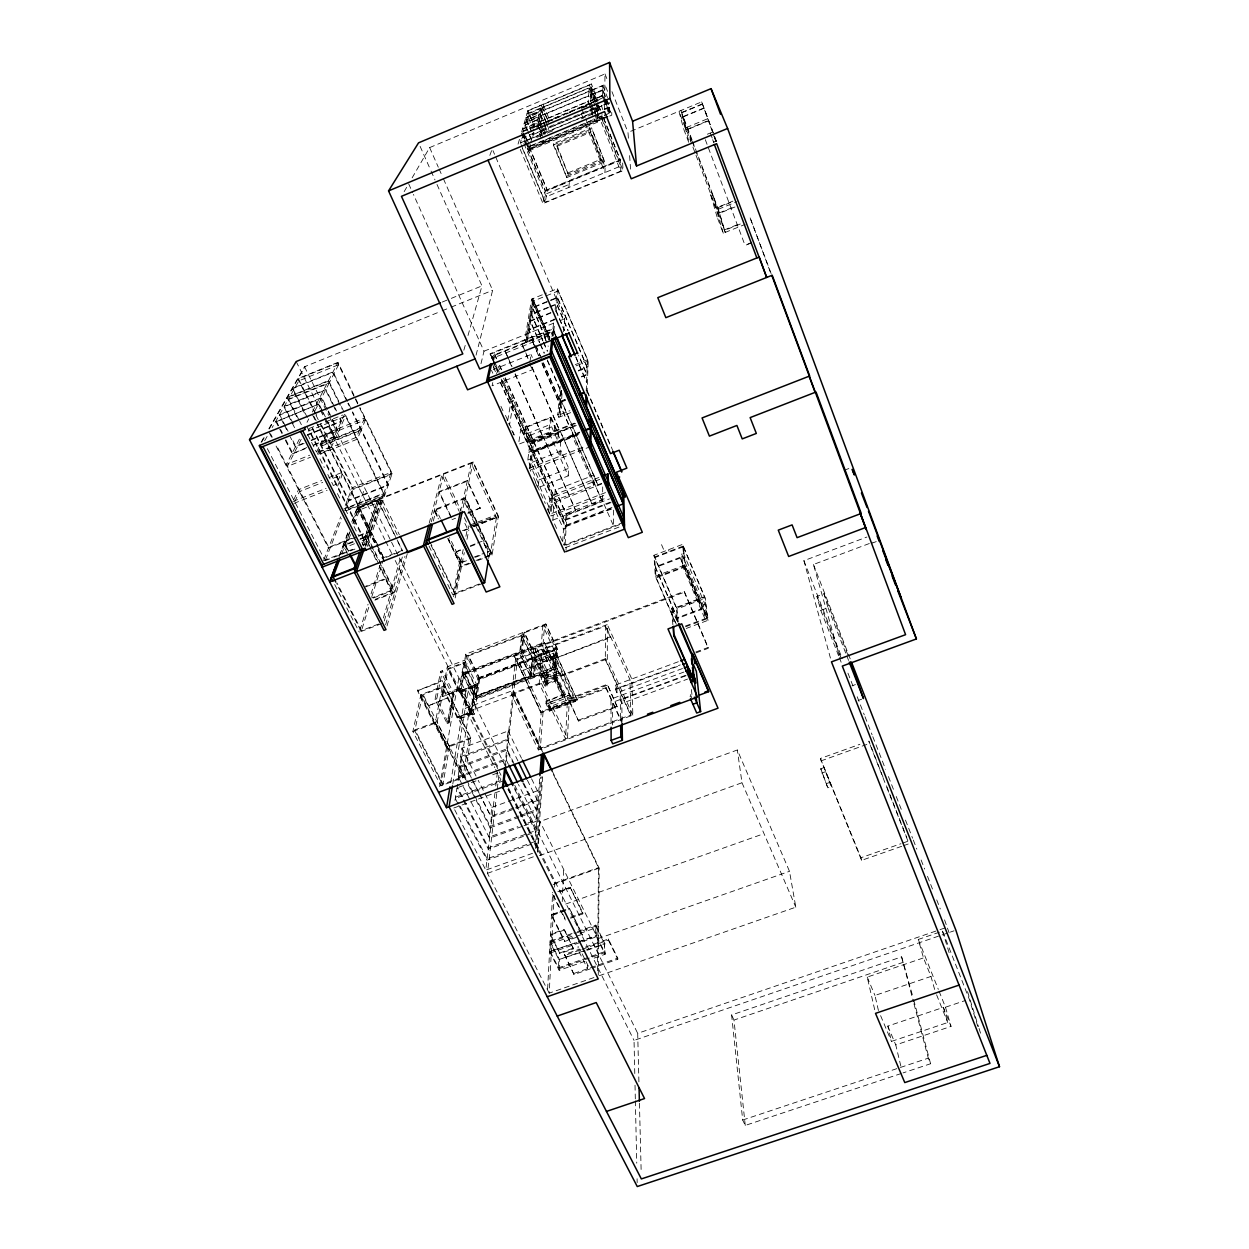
<?xml version="1.0" encoding="UTF-8"?>
<svg xmlns="http://www.w3.org/2000/svg" width="1249" height="1249" viewBox="0 0 1249 1249"><rect width="100%" height="100%" fill="white"/><g stroke="black" fill="none" stroke-linecap="round" stroke-linejoin="round"><path stroke-width="0.75" stroke-dasharray="5 3.75" d="M617.147 706.778L607.295 684.327L568.545 698.722L568.514 699.643L578.552 721.032L617.147 706.778L607.295 684.327M632.853 715.131L607.311 658.879L607.311 624.562L515.587 659.082L511.59 694.631L538.366 749.931L632.853 715.131L631.807 678.988L607.311 624.562M606.124 688.527L606.124 687.606L540.989 711.789L540.911 712.726L606.124 688.527L622.158 723.514M601.69 483.988L554.244 502.395L565.235 526.859L613.462 508.281L613.618 526.126L602.58 500.896L602.721 483.597M604.657 161.933L591.526 127.82L553.588 143.619L553.354 144.946L566.796 177.561L604.657 161.933L591.526 127.82M597.553 970.676L598.474 867.633L551.777 771.055M601.799 500.443L570.075 427.127L601.799 500.443L592.073 504.19L560.192 430.999L592.073 504.19M598.271 975.079L599.161 868.102L551.996 770.508M604.578 109.725L604.703 98.421M412.139 177.842L429.64 147.585L604.984 73.941L604.719 97.36L521.582 132.129M578.724 941.933L596.429 935.704L595.804 925.119L573.884 932.847M564.907 399.461L561.488 400.82L598.084 485.377L561.441 401.413M587.623 965.368L587.561 968.709L578.037 949.693L578.131 946.383M601.315 160.481L590.153 131.27L556.945 145.087L556.726 146.398L568.154 174.173L601.315 160.481L590.153 131.27M602.627 95.549L602.58 97.953L590.137 103.152L590.309 100.701L602.627 95.549L609.606 113.175L604.344 115.376M602.627 95.236L602.736 90.069L590.683 95.111L590.324 100.388L602.627 95.236L609.606 112.863L604.36 115.049M605.468 96.688L602.736 89.787L602.814 85.697L590.98 90.662L590.699 94.83L593.431 102.012M593.868 485.377L594.087 475.073L555.227 490.17L554.384 500.677L593.868 485.377L572.37 436.26L572.948 426.627L533.682 442.052L566.016 514.26L575.711 510.513L543.596 437.54L575.711 510.513M582.346 934.252L582.315 935.267L569.419 908.273L582.346 934.252L564.548 940.513L564.501 941.543L578.755 936.516M570.59 918.218L582.815 913.878L582.83 912.91L570.168 887.29L557.881 891.661M590.434 968.802L574.009 974.532L564.454 954.455L579.786 949.068L589.309 968.1M573.51 948.803L564.158 929.428L550.481 934.252L559.895 953.596L573.51 948.803L564.158 929.428M578.552 721.032L568.545 698.722M599.13 106.555L599.02 110.349L520.255 143.213L521.785 137.921M582.815 913.878L570.168 887.29M522.332 133.893L529.326 150.614L597.6 122.168L597.928 112.722M598.006 110.833L598.271 103.261M577.319 700.267L554.197 649.839L534.775 657.13L547.187 683.344L557.054 679.659L563.97 694.382L546.141 701.844L550.184 710.338L577.319 700.267L554.197 649.839M587.03 393.154L588.217 361.039L557.429 288.675L545.11 293.656M597.506 113.706L597.6 122.168M597.928 102.387L597.553 112.363L594.134 103.433M586.234 390.859L587.436 359.79L558.162 291.001L533.526 300.962L527.047 341.227L553.838 330.485L554.665 322.96M564.454 954.455L574.009 974.532M596.788 111.286L597.006 105.556M562.253 901.575L563.627 869.398M593.931 977.561L549.217 993.142L554.197 894.815M554.587 887.102L554.79 883.246L507.937 789.165M564.439 695.037L564.361 696.817L554.837 676.568L554.946 674.819L564.439 695.037L569.466 693.164L569.388 694.944L546.016 703.64L549.56 711.087L575.399 701.485L575.477 699.705L553.682 653.118L535.634 659.909L535.478 661.627L553.572 654.835L575.399 701.485L571.855 700.205L550.091 708.292L549.56 711.087L549.685 709.276M547.624 989.005L552.683 892.301M572.058 933.487L550.122 941.231L550.325 952.987L580.473 942.386M559.989 672.946L559.895 674.679L544.408 680.471L544.533 678.707L559.989 672.946L571.933 698.425L571.855 700.205L552.183 658.254L552.292 656.521L538.959 661.533L538.819 663.266L545.688 677.785L545.813 676.037L538.959 661.533M566.016 550.184L566.172 547.343M552.292 656.521L559.006 672.805L543.518 678.597M563.939 695.225L557.054 679.659M505.205 377.651L566.874 515.353L564.923 547.811L624.484 524.97M611.026 502.598L564.657 520.49L502.067 380.196M568.264 475.9L568.732 468.344L561.051 450.951L531.153 462.661L538.959 479.959L538.132 487.641L568.264 475.9L560.489 458.336L561.051 450.951M474.386 714.163L461.49 688.215L464.05 673.383L476.696 699.003L474.386 714.163L472.622 714.834L459.71 688.886L465.768 654.133L545.797 623.938L557.678 649.433L555.789 680.127L554.65 677.707L556.414 649.605L534.431 657.864L532.855 677.177L520.536 651.322L522.55 632.665L534.556 658.051M623.641 522.285L564.111 545.126L566.062 513.542L606.936 497.742M554.478 666.919L555.68 648.028L556.539 649.855L557.678 649.433M562.69 541.66L563.502 529.061L528.811 452.044L579.661 432.123M552.714 667.575L553.916 649.449L542.862 625.78L541.395 643.485L569.122 702.266L567.514 738.253L541.129 682.703L543.83 648.45M608.107 102.996L597.74 107.32L590.996 90.381L591.417 83.964L527.921 110.615L521.692 131.785M550.184 710.338L546.203 700.986L563.97 694.382M537.46 851.584L542.659 776.441M537.882 852.442L540.005 821.53L737.332 749.993L789.493 871.318L795.816 907.18L599.333 975.672M535.54 848.493L540.63 777.253M546.016 703.64L546.203 700.986M549.107 660.643L610.605 636.74L610.605 637.568L549.107 660.643L543.768 649.293L605.437 626.092L610.605 637.568M536.789 848.04L541.785 776.831M522.956 783.154L536.633 810.913L535.962 820.093L525.126 824.028M520.661 815.394L536.742 809.539L537.398 800.562L527.25 779.907M547.14 669.823L546.344 680.814L547.484 683.234L548.264 672.212L547.14 669.823L555.337 666.747M534.884 844.949L539.755 777.659M547 685.951L547.968 672.321L535.743 646.389L534.556 659.675L547 685.951L545.22 686.607L532.761 660.346L533.979 647.044L546.219 672.977L545.22 686.607M588.185 101.575L588.014 104.057L538.241 124.869L538.897 122.215L588.185 101.575L593.119 113.893M589.622 104.791L588.217 101.278L588.607 95.986L540.364 116.188L538.975 121.871L544.018 134.08M595.492 113.222L588.622 95.689L588.935 91.52L541.535 111.38L540.427 115.876L543.174 123.042M588.966 91.224L589.2 88.023L542.441 107.633L541.598 111.083L588.966 91.224L594.789 105.775M594.54 101.419L589.216 87.742L589.419 85.073L543.221 104.463L542.519 107.336L548.654 122.261M531.574 778.798L537.429 790.758L536.773 799.547L515.556 807.276M547.234 661.346L547.296 660.487L522.753 670.526L547.234 661.346L541.894 649.995L517.351 659.238L522.753 670.526M538.366 749.931L541.207 712.617L515.587 659.082M550.466 417.26L560.817 440.741L559.599 456.353L548.967 432.341L550.466 417.26L520.802 428.953L518.538 444.301L548.967 432.341M543.003 677.504L543.143 675.756M544.283 643.173L462.302 674.054L474.963 699.643L556.461 669.152L544.345 642.376L462.442 673.227L475.104 698.816L556.508 668.34L544.345 642.376M545.735 624.703L524.174 632.853L535.337 656.443L556.773 648.372L545.797 623.938M556.586 528.452L552.807 520.115L554.244 502.395M551.231 417.494L558.35 433.622L557.757 440.71L550.559 424.41L551.231 417.494L525.173 427.767L524.19 434.793L550.559 424.41M562.066 393.732L560.177 416.776L559.052 414.231L561.129 389.75M570.715 412.623L558.865 417.291L561.129 390.391M561.394 390.266L559.333 414.871L569.887 410.702M552.464 497.695L550.934 515.978L605.187 494.994M548.779 510.716L549.825 498.726L599.692 479.382M558.865 417.291L557.741 414.746L560.192 386.472M563.564 331.797L564.735 318.745L495.307 156.063M530.341 676.24L532.105 657.13L532.933 657.442L531.106 677.832L519.615 653.742L521.629 635.038L532.855 658.691M532.933 657.442L530.606 676.771L532.683 656.927M505.345 768.869L513.917 692.711L512.761 693.148L513.511 694.694M555.899 311.672L558.162 291.001M517.945 760.969L507.203 739.377L508.14 730.993L461.958 748.12L460.584 756.629L470.951 777.097M568.795 187.459L569.466 181.433M504.861 765.871L513.245 690.354L465.206 708.308L494.791 767.635M552.058 336.652L554.041 319.01M555.102 309.533L557.429 288.675M540.911 712.726L514.026 655.475L684.28 591.355L708.167 647.435L708.277 648.309L695.958 652.884M549.217 993.142L487.453 873.332L497.04 790.914M497.258 788.993L499.038 773.662M532.527 853.301L485.799 870.131L494.838 793.63M495.744 785.98L497.789 768.76L458.961 690.447L463.832 662.579L475.447 686.138L470.998 714.615M568.154 174.173L556.945 145.087M549.591 339.509L548.327 333.764L549.872 337.339M513.792 807.916L490.81 816.3L491.872 807.385L478.195 780.297M476.119 800.297L490.108 827.822L488.999 837.127L517.898 826.651M518.866 816.034L490.279 826.432L491.357 817.33L481.849 798.548M566.796 177.561L553.588 143.619M530.45 468.297L533.76 441.397L575.274 425.082M529.248 468.906L532.917 439.507L574.446 423.177M549.092 507.188L527.796 460.007L530.216 441.194L502.441 379.306M492.777 382.569L492.09 385.785L532.277 369.751L532.823 366.004M529.935 361.913L531.028 354.482L493.293 369.579M464.815 777.019L437.088 722.453L444.16 685.888L420.929 694.631L412.873 731.508L440.897 785.824L464.815 777.019L470.795 737.784L442.146 680.611L417.494 690.744L446.486 747.714L470.639 738.737L442.146 680.611M475.744 697.317L478.492 677.301L475.744 697.317L479.304 677.598M472.622 714.834L478.117 679.269L465.768 654.133M470.202 713.023L475.244 684.374L471.06 713.335L475.51 684.889M471.06 713.335L475.244 684.374M454.979 800.422L456.962 787.9L488.281 849.086L535.821 831.881L513.714 787.307M474.136 526.719L498.632 516.649L473.152 461.927L357.651 507.359L377.557 547.124M527.343 341.898L533.76 301.727L532.808 298.636L526.172 339.244L527.343 341.898L526.001 342.429L524.845 339.775L531.574 299.135L543.362 294.374M522.129 826.401L489.577 838.204L458.086 776.503L459.507 767.62L506.704 750.196L512.683 762.343M465.83 778.314L459.726 766.293L461.115 757.597L507.797 740.314M526.001 342.429L532.527 302.227L531.574 299.135L549.06 339.556M484.862 557.772L492.075 554.993L498.257 516.758M452.778 784.029L468.047 690.978L465.799 691.821L450.624 782.998M488.656 558.459L489.889 550.996L465.096 498.46L462.676 509.608M472.606 526.048L496.181 516.883L495.947 518.257L495.385 515.166L469.983 525.033M487.36 555.462L487.984 551.746L463.16 499.21L460.709 510.373M457.368 717.269C498.741 702.75 429.672 727.761 470.342 712.164L459.101 689.604L445.971 695.334M457.634 717.8L470.795 712.804M463.301 674.944L521.364 653.071L523.347 634.383L466.595 655.834L460.74 689.776L442.724 696.536L441.849 694.803L459.866 688.027L472.762 713.96L458.071 719.44L471.123 713.757L470.608 712.695M507.687 420.601L510.95 401.694L513.604 400.648L509.483 425.191L507.156 420.023M459.679 692.82L447.969 669.308L463.691 663.375L475.323 686.95L459.679 692.82L447.283 666.81L464.706 660.221L477.149 685.498L459.819 692.008M440.897 785.824L447.704 747.261L420.929 694.631M439.586 786.62L458.883 677.895M622.658 162.995L623.017 170.629L543.034 203.556L545.36 190.488L525.829 143.822M448.937 722.859L454.09 694.147L452.762 692.82L447.173 723.499L448.937 722.859L453.574 693.117M448.407 721.797L453.325 692.602L442.365 670.682L440.663 671.322L435.011 699.44L447.173 723.499M467.86 513.433L480.303 507.937L467.423 480.49L439.148 491.575L451.389 517.18M442.724 696.536L448.126 668.512L465.549 661.939M441.849 694.803L447.283 666.81M447.813 722.016L436.775 698.784L442.365 670.682M455.182 597.912L464.3 552.573M466.97 539.349L468.859 529.904M453.59 596.788L463.207 549.513M465.908 536.274L467.438 528.717L463.317 520.021M468.156 525.751L468.687 528.842M545.532 142.448L546.172 139.295M482.66 583.439L452.825 594.867L459.413 562.753L447.673 538.366M428.204 705.919L447.907 697.707L428.204 705.919L422.568 694.819L442.146 687.45L458.071 719.44M544.002 140.528L543.409 143.338L538.46 131.379M545.766 132.222L546.5 128.725L532.808 134.439M466.502 560.739L461.162 562.799L455.979 552.027L461.49 549.201M492.075 554.993L465.299 498.257L473.152 461.927M493.511 361.102L494.916 354.669L553.775 331.063L553.291 335.513L551.246 336.324L551.699 332.421L553.229 335.997M492.403 360.04L494.042 352.702L496.509 358.213M555.259 335.185L553.713 331.61L492.137 356.324L491.606 358.65L548.061 335.997M497.976 371.983L490.186 353.701L552.979 328.487L556.055 335.622M480.99 363.662L484.003 351.203L413.435 194.407M539.193 119.201L537.773 124.947L523.503 130.911L525.189 125.056L539.193 119.201L541.239 124.182M526.719 119.795L527.749 116.235L541.301 110.552L540.458 114.034L526.719 119.795L531.449 131.192M522.394 129.412L536.711 123.417L537.039 127.96L537.694 125.275L523.3 131.114M539.88 130.021L536.883 122.761L538.225 117.375L524.205 123.245M536.727 137.452L545.423 133.815L538.381 116.735L539.427 112.535L525.657 118.312M545.829 127.086L539.584 111.926L540.38 108.772L526.797 114.471M534.634 127.289L527.843 110.911L541.239 105.291L540.52 108.179L547.343 124.759M529.326 150.614L530.638 145.352M532.855 136.594L533.745 133.081M530.263 144.447L528.936 149.693L607.841 116.828M530.716 142.698L533.37 132.222M433.294 521.067L436.182 509.748L440.382 518.46M476.056 355.169L492.637 290.283L443.036 177.904M431.327 521.832L443.676 474.12L460.99 510.638M429.203 523.269L441.849 474.839L459.195 511.341M463.847 350.22L465.409 344.693M468 335.513L481.973 285.88L435.776 181.683M387.034 625.921L407.299 553.713M385.598 624.812L404.988 556.258M402.35 556.992L393.341 588.466L391.468 589.2L379.493 565.375M384.286 620.956L393.248 589.622L371.671 597.943M391.468 589.2L400.554 557.678M378.634 563.674L364.973 536.461L377.744 499.803L402.49 550.981L397.323 540.536M383.381 618.021L391.359 590.355L379.384 566.515M525.283 124.728L526.625 120.107L540.38 114.346L539.271 118.874L525.283 124.728L528.733 133.003M533.76 130.723L527.827 115.938L528.686 112.972M518.054 144.135L519.615 138.826M373.201 598.052L391.124 591.152L385.426 578.552L365.692 586.187M371.796 596.788L382.912 561.098M399.087 552.308L383.802 558.241L379.68 548.857M368.767 607.248L361.242 631.432L336.652 583.783M381.788 623.563L359.29 632.181L368.049 604.251M371.047 593.931L380.008 565.36M367.347 546.391L392.139 473.496L359.977 407.502M365.223 546.032L381.523 498.554L399.337 534.666M365.77 546.297L383.724 493.855L345.333 508.968M363.553 546.032L379.712 499.272M373.123 548.202L366.863 535.712L379.54 499.085L357.073 507.921L351.781 522.035M362.272 544.939L377.666 500.755L358.775 508.187L352.858 524.096M350.469 534.713L345.879 547.124L354.919 543.58M354.404 524.08L359.65 509.904L378.525 502.488M375.98 542.628L358.869 507.219L352.952 523.081M489.842 155.376L492.247 148.912L494.542 154.283M348.518 551.012L345.067 544.236L349.673 531.902M341.648 554.134L349.564 532.933M339.072 556.648L343.334 545.267L353.483 541.301M347.487 553.448L343.178 544.97L348.471 530.856M339.822 554.946L348.627 531.512M352.64 520.708L364.817 488.265M325.536 559.755L341.68 518.6M392.139 473.496L353.342 488.812L344.755 510.732L384.833 494.963L344.755 413.497M323.866 559.661L340.774 516.805M345.255 505.423L352.218 487.734L391.078 472.387L383.958 493.168L343.865 508.952M553.572 654.835L552.183 658.254L536.648 664.078M337.589 486.111L342.398 474.604L329.877 479.569M344.552 414.278L329.424 447.345L316.84 452.357M313.515 445.393L334.732 436.916L327.425 420.96M294.702 501.723L299.479 491.622L322.726 482.395M317.527 453.809L321.118 446.236L361.086 430.265L357.37 439.148L316.809 455.323M293.702 499.772L298.495 489.702L321.758 480.475M316.606 451.982L320.212 444.425L360.196 428.454L356.465 437.306L315.888 453.496M281.993 433.622L275.967 421.819L318.979 403.973L322.367 410.78M301.196 439.305L287.301 466.486L310.642 457.165M285.428 440.382L292.313 453.871L306.786 447.548M315.076 410.562L329.19 383.053L288.097 399.664L272.141 427.611M299.385 439.133L286.302 464.55L309.658 455.229M307.02 422.303L308.784 418.883M312.328 412.014L337.964 362.351L359.134 405.769M275.967 421.819L318.979 403.973M264.632 440.772L267.458 435.839M261.088 442.255L263.976 437.212M268.816 428.829L304.522 366.753L440.351 311.547M261.728 442.052L264.663 436.947M269.253 428.938L305.115 366.519M404.161 191.643L407.767 185.398M526.969 113.862L542.097 107.352L541.379 110.255L527.827 115.938M542.519 107.336L589.216 87.742M525.845 117.687L539.584 111.926M590.996 90.381L604.859 84.557L607.545 91.349M524.393 122.589L538.381 116.735M540.427 115.876L588.622 95.689M590.699 94.83L602.736 89.787M590.652 95.408L602.721 90.365M522.597 128.741L536.883 122.761M538.975 121.871L588.217 101.278M602.627 95.845L590.293 100.997L597.334 118.296L602.596 116.11M561.082 115.938L534.713 126.976L527.921 110.615M569.872 112.269L575.133 110.068M576.897 109.334L590.964 103.448M592.713 102.715L597.99 100.513M536.305 126.586L541.317 124.494M547.999 121.699L553.494 119.389M555.274 118.655L564.126 114.955M565.891 114.205L571.215 111.988M581.831 107.539L590.699 103.839M536.976 126.508L542.331 124.275M544.111 123.526L553.01 119.795M581.519 107.882L590.418 104.167M582.518 107.992L587.795 105.775M534.244 132.972L521.692 138.217L523.19 141.761M541.41 129.99L595.211 107.508M532.73 134.767L546.438 129.053L539.427 112.535M595.695 108.476L548.452 128.21L546.438 122.839M597.725 107.633L609.543 102.699L609.637 116.079L611.776 115.189L611.682 109.475M520.365 142.839L596.788 110.942M552.807 130.723L547.484 132.956L548.514 127.882L595.711 108.163L595.508 112.91L581.269 118.858M604.422 109.194L609.574 107.055L606.155 98.421M604.422 109.506L609.574 107.352L606.155 98.718M544.08 140.169L529.841 146.102L525.61 135.969M547.921 138.577L595.242 118.842L595.102 121.793L590.137 109.381M597.35 117.968L602.596 115.782M529.763 146.461L595.227 119.17M602.33 117.39L529.732 147.647L529.482 148.615L527.234 143.229M528.077 149.209L605.827 116.813M607.857 116.485L529.03 149.334L524.034 137.39M553.354 144.946L591.464 129.084M556.726 146.398L590.074 132.535M628.403 138.217L627.997 132.425L701.673 101.872L713.944 134.736M702.438 103.886L681.673 112.488L686.419 129.99L708.526 120.856M681.751 112.785L702.531 104.167M682.906 117.016L703.999 108.273M568.326 172.752L601.347 159.091M566.968 176.125L604.672 160.543M688.511 140.153L685.045 127.289L686.981 126.492L691.04 141.153M688.699 142.277L683.546 128.709L707.73 118.717M686.326 129.662L708.417 120.544M545.36 190.488L620.659 159.404M620.691 159.903L545.251 191.035L522.66 137.047M546.765 193.642L569.122 184.43M707.309 134.236L712.523 132.082M620.8 171.129L545.282 202.229L521.114 144.65M715.786 141.168L713.538 142.089L711.852 137.296M442.302 302.039L449.515 299.089M451.311 298.355L481.973 285.88M717.082 216.936L710.619 194.625L712.523 193.86L719.112 216.108L717.082 216.936L723.265 233.204L745.138 224.383M442.146 310.814L449.359 307.878M451.17 307.145L492.637 290.283M732.898 201.136L717.629 207.334L724.529 230.362L740.766 223.805M717.753 207.709L733.038 201.511M337.964 362.351L298.261 378.463L318.058 418.118M723.265 233.204L716.458 210.019L737.019 201.682M719.299 212.892L734.802 206.616M734.927 207.006L719.408 213.298L695.896 151.191M724.389 229.925L740.61 223.368M548.311 307.223L531.418 314.03L542.847 340.353M549.997 306.536L556.757 303.804L568.061 330.236M548.249 307.707L531.34 314.529L542.784 340.868M549.935 307.035L556.711 304.303L568.014 330.766M550.887 312.547L530.325 320.821L539.615 342.132M550.825 313.046L530.247 321.336L539.537 342.679M555.087 319.057L528.92 329.595L535.072 343.662M555.024 319.588L528.827 330.126L534.994 344.224M751.742 242.259L745.091 245.46L753.615 242.041M484.003 351.203L553.978 323.069M561.144 320.197L564.735 318.745M490.045 354.294L552.917 329.065L556.086 336.418M309.065 428.532L342.788 414.996M308.222 431.092L345.473 416.151L330.392 449.297L317.824 454.308M307.379 434.652L341.492 420.975L339.853 417.666M307.067 435.292L341.196 421.616L338.744 416.635M302.695 443.473L295.701 446.268L291.47 437.931M311.407 439.991L337.589 429.515L332.577 419.43M304.1 443.442L295.373 446.939L290.268 436.916M311.079 440.647L337.292 430.156L330.61 416.698M313.842 444.722L335.029 436.26M292.313 453.871L306.458 448.219M575.289 364.614L587.436 359.79M576.086 365.863L588.217 361.039M578.365 370.453L587.155 366.972L557.476 297.34L532.48 307.426L546.359 339.416M578.334 371L587.139 367.503L557.413 297.808L532.402 307.91L546.297 339.931M581.519 376.417L586.874 374.294L579.349 356.683M581.503 376.979L586.858 374.856L578.568 355.45M328.909 477.633L341.43 472.668L336.606 484.159L333.108 485.533M292.906 501.458L326.114 488.312M293.905 503.394L327.097 490.264M565.594 399.711L560.442 401.756L543.518 363.022M565.547 400.32L560.379 402.35L541.145 358.307M557.741 414.746L559.052 414.231M346.223 510.747L384.598 495.65L345.333 415.855M358.604 507.906L377.51 500.474L396.448 538.787M530.216 441.194L576.507 422.989M576.367 425.566L529.873 443.848L500.896 379.306M558.35 433.622L532.371 443.832L525.173 427.767M579.63 432.779L531.387 451.701L499.709 381.242M560.817 440.741L531.309 452.325L520.802 428.953M572.37 436.26L532.464 451.919L554.384 500.677M578.755 434.074L532.433 452.247L565.329 525.454L612.338 507.328M532.339 452.919L580.504 434.028M527.796 460.007L530.482 458.961L531.371 460.897M529.342 468.188L586.327 445.893M351.703 538.288L328.752 547.265L276.685 445.784M358.76 535.54L371.109 530.7L318.23 424.972M356.714 536.992L328.44 548.046L275.42 444.753M358.479 536.305L370.844 531.481M590.746 446.502L530.232 470.155L531.809 473.668M343.178 544.97L345.067 544.236M364.973 536.461L366.863 535.712M360.243 538.662L367.019 536.008M353.202 542.097L343.022 546.094L346.566 553.01M359.977 539.443L366.753 536.805L394.731 592.541L374.903 600.176M465.299 498.257L434.262 510.498L437.618 517.461M362.163 540.755L365.785 539.349M323.475 560.66L355.824 548.046M363.022 545.235L366.613 543.83L309.003 429.297M324.959 560.77L332.156 557.96M333.951 557.257L355.543 548.842M538.959 479.959L568.732 468.344M468.016 512.73L480.303 507.937M452.044 519.6L455.557 518.226M402.693 550.278L382.241 558.209L377.901 549.544M469.702 526.422L495.15 516.54M598.864 477.477L551.621 495.822L550.06 514.042L546.094 505.267M462.395 530.716L471.451 527.203M473.262 526.485L498.632 516.649M464.05 530.7L467.688 529.295M598.099 484.706L601.69 483.316M551.871 513.355L606.14 492.356M470.405 545.751L475.744 543.674M477.524 542.987L482.879 540.926L487.859 552.495M365.426 586.983L385.192 579.333M455.979 552.027L463.114 549.263M470.248 546.5L475.604 544.439M552.807 520.115L602.58 500.896M566.874 515.353L609.512 498.897M564.704 519.725L611.026 501.848M459.413 562.753L466.642 559.974M473.761 557.226L484.425 553.104M487.984 551.746L489.889 550.996M475.401 557.304L480.74 555.243M375.153 599.333L394.965 591.698L373.701 549.326M468.812 563.205L461.599 565.984L448.453 538.647M476.01 560.442L483.207 557.663M485.002 556.96L492.2 554.197L465.471 497.508L434.496 509.623L438.602 518.163M565.282 526.204L612.353 508.062M470.451 563.33L461.443 566.796L448.282 539.443M477.664 560.551L483.066 558.459M563.502 529.061L566.109 528.062L499.834 380.617M565.875 545.235L620.05 524.439M479.319 583.939L454.979 593.275L431.202 544.377M378.619 624L361.507 630.558L336.949 582.94M844.168 470.311L851.506 467.516M675.241 622.377L655.303 576.226L653.945 555.274L682.578 544.377L705.31 598.333L708.136 620.269L686.294 628.434M681.626 553.963L703.187 605.016L704.904 618.739L682.969 566.952L681.626 553.963L683.437 553.276L704.982 604.344L706.731 618.052L684.811 566.25L682.578 544.377M680.081 557.397L655.303 566.796L677.255 617.755L701.751 608.575L680.081 557.397L701.844 609.34L677.333 618.536L655.35 567.53L680.159 558.116M655.303 576.226L684.78 565.063L708.136 620.269M417.494 690.744L441.959 681.532M513.932 656.365L684.358 592.198L684.28 591.355M478.742 677.817L532.058 657.786M532.293 658.301L478.945 677.754M532.293 658.442L479.179 678.394L479.678 679.425L532.777 659.472L521.551 635.803L468.172 655.975L478.929 677.879M478.117 679.269L554.134 650.651M532.761 660.346L534.556 659.675M672.868 624.719L671.494 608.169L678.082 621.721M459.71 688.886L461.49 688.215M830.444 658.114L803.903 560.676L866.915 537.023M435.011 699.44L436.775 698.784M678.191 621.908L677.02 608.95L705.31 598.333M474.589 685.123L458.914 691.275L474.558 685.389M474.854 685.639L459.164 691.79L474.807 685.92M454.09 694.147L452.388 694.787L440.663 671.322M703.187 605.016L704.982 604.344M839.172 654.991L813.458 564.486L872.848 542.207M871.568 543.346L876.486 541.504M555.649 666.482L533.713 674.679L535.399 655.663L556.835 647.606L555.337 668.777L543.159 642.813L544.58 625.14L555.633 648.809M530.934 676.021L476.447 696.271L476.962 697.317L531.184 677.02L530.403 675.693L476.134 696.021L530.653 676.224M532.73 676.911L555.212 668.512M545.813 676.037L559.115 671.056M685.514 625.983L707.34 617.833L685.42 566.016L655.975 577.163L677.473 626.936M685.592 626.779L707.434 618.614L704.623 596.71L676.318 607.342L677.645 622.111M412.873 731.508L437.088 722.453M511.59 694.631L607.311 658.879M514.666 694.272L469.156 711.259L457.181 786.589L488.453 847.712L526.797 833.832M557.007 680.486L547.124 684.171L534.713 657.958M838.594 655.756L820.796 610.386L816.924 596.366L823.997 593.743L848.43 656.443M695.849 651.994L708.167 647.435M607.295 685.233L550.216 706.497L550.091 708.292L547.608 703.046M470.795 737.784L446.658 746.746L417.697 689.823M682.469 668.543L616.975 692.805L615.445 689.464L615.414 685.077L678.8 661.548M550.247 709.479L577.35 699.409M820.796 610.386L828.009 607.701L823.997 593.743M616.975 692.805L616.928 688.418L680.268 664.921M615.445 689.464L680.986 665.155M683.859 672.071L610.964 699.065L611.058 725.357M460.584 756.629L507.203 739.377M685.326 675.428L612.478 702.375L612.603 724.982M686.091 675.709L620.285 700.049L621.799 703.39L687.559 679.081M578.584 720.095L617.147 705.857M459.726 766.293L506.844 748.885L513.682 762.749M458.086 776.503L505.736 758.939L508.327 764.185M458.617 777.518L506.329 759.938M458.758 787.245L464.113 785.278M471.263 782.639L476.618 780.672M492.699 774.77L498.054 772.788M500.599 780.641L455.495 797.19L457.243 800.609M504.05 780.625L455.276 798.517L457.915 803.669M453.777 808.009L503.019 789.977M491.872 807.385L537.429 790.758M491.357 817.33L537.398 800.562M851.99 685.842L855.44 684.577M490.108 827.822L518.741 817.424M520.536 816.768L536.633 810.913M858.157 700.486L861.685 699.206M523.94 825.745L536.602 821.155L518.444 784.419M528.624 833.177L535.915 830.523L514.697 787.713M535.134 841.467L487.141 858.797L458.133 802.311M531.465 844.137L486.969 860.202L458.805 805.371M487.453 873.332L533.635 856.72M539.443 855.643L742 782.748L737.332 749.993M901.684 846.307L861.576 860.358L820.406 758.486L859.89 744.295M820.968 760.906L869.554 743.452L868.851 741.063L877.282 762.514M820.78 768.791L824.121 767.589L831.147 786.605L827.79 787.807L820.78 768.791L827.79 787.807M821.748 773.069L825.121 771.851M826.791 783.482L830.117 782.296L831.147 786.605M554.79 883.246L598.474 867.633M553.073 884.557L599.161 868.102M559.614 891.443L570.153 887.68M559.583 892.005L570.137 888.242M565.735 904.057L762.577 834.145M565.844 909.537L551.512 914.627L564.548 940.513M551.496 915.049L565.828 909.959M565.797 910.537L551.465 915.626L564.501 941.543M570.621 917.234L582.83 912.91M564.126 930.115L550.45 934.955L559.895 953.596M595.804 926.149L550.06 942.277L558.849 959.575L558.444 968.912L604.36 952.831M550.793 943.729L572.745 936.001M580.067 933.425L596.522 927.617L604.375 943.588L605.078 954.283L592.213 958.779M584.875 961.355L559.177 970.348L549.576 951.519L596.429 935.704M549.576 951.519L576.944 942.558M582.237 941.762L596.429 936.766M597.834 938.702L789.493 871.318M559.927 952.893L573.525 948.1M585.516 947.054L608.388 939.029L617.771 958.155L617.787 959.248L592.245 968.162M580.207 949.989L564.423 955.547L565.204 955.922M581.972 949.381L608.388 940.107L608.388 939.029M584.345 950.63L558.849 959.575L585.078 951.004M586.171 949.989L604.375 943.588L605.078 954.283L595.695 935.298L595.804 925.119L605.094 943.979L586.905 950.364M861.576 860.358L860.92 857.751L900.935 843.715M902.746 843.075L908.21 841.17M903.511 845.667L908.975 843.746L885.744 784.653M550.387 951.91L558.49 967.834L604.36 951.754L540.005 821.53M574.04 973.424L617.771 958.155M638.91 1081.868L637.693 1033.345L938.171 930.286M940.013 929.646L945.555 927.757M934.658 989.458L930.958 976.437L923.495 957.889L918.28 939.451L942.511 931.145L969.286 999.2L977.764 1026.366M634.773 1073.547L634.039 1040.417L954.049 930.817M901.216 1073.515L745.263 1125.427L742.687 1120.025L731.602 1014.969L901.606 956.843L913.191 997.873M745.263 1125.427L733.975 1020.074L903.761 962.105M874.69 1009.723L867.228 977.093L923.495 957.889M878.437 1010.519L874.956 995.453L930.958 976.437M943.385 1007.381L947.741 1022.525L891.458 1041.401L887.836 1026.085L943.385 1007.381L951.035 1026.413L895.767 1044.929L901.622 1069.409M939.045 991.16L945.477 1007.209L965.618 1000.433M742.687 1120.025L928.288 1058.168L930.583 1063.742L903.058 1072.907M454.667 809.742L485.799 870.131M267.333 448.641L324.256 558.974M334.685 584.548L359.29 632.181M270.502 433.746L272.266 437.197M269.238 432.7L271.892 437.868M459.507 767.62L467.376 783.092M468.25 784.825L475.244 798.579M285.537 426.252L279.589 414.574L321.742 397.572L327.581 409.329M286.38 427.923L288.082 431.264M283.476 423.552L279.23 415.214L321.43 398.181L329.783 415.011M284.319 425.222L286.88 430.234M344.958 545.313L348.362 552.136M276.326 421.163L279.776 427.907M280.635 429.594L282.352 432.966M285.787 439.71L292.672 453.2M293.156 423.614L284.35 406.222L325.911 389.438L334.108 406.034M294.577 427.736L284.007 406.846L325.614 390.031L335.45 409.984M461.115 757.597L480.99 796.846M471.81 778.798L478.71 792.428M479.585 794.13L490.81 816.3M550.122 941.231L559.614 959.935L559.177 970.348L558.49 967.834M466.704 780.032L490.279 826.432M298.776 419.555L287.504 397.182L328.565 380.57L340.493 404.832M299.651 421.272L301.384 424.707M296.716 416.729L287.161 397.791L328.253 381.148L341.914 408.907M461.958 748.12L477.337 778.595M304.413 412.982L292.297 388.829L332.749 372.436L348.924 405.457M312.219 428.516L348.58 500.958L388.096 485.393L352.343 412.404M364.88 537.538L369.111 546.078M369.969 547.78L375.965 559.708M306.911 426.502L366.332 544.626M307.676 434.543L316.434 451.919M319.931 458.851L324.303 467.532M327.8 474.479L333.046 484.909M337.417 493.589L340.93 500.521M345.302 509.202L348.799 516.149M354.045 526.578L358.416 535.259M361.913 542.191L363.678 545.672M313.905 416.307L317.371 423.239M553.463 895.236L561.972 912.27M562.831 913.971L565.375 919.077M312.703 415.23L378.822 547.109M552.558 894.503L565.344 920.06M376.855 544.361L383.802 558.241M378.416 548.857L384.473 560.957M374.731 542.644L357.401 508.046L473.028 462.567L498.523 517.336M378.197 549.56L384.255 561.675M357.073 507.921L374.435 542.612M307.332 417.556L292.625 388.252L333.046 371.874L347.503 401.397M312.531 427.892L348.846 500.287L388.314 484.721L352.608 411.811M508.359 789.274L535.025 842.856M499.257 771.741L501.005 775.223M495.65 769.384L500.88 779.86M321.493 425.019L353.342 488.812M315.17 413.544L297.933 379.025L337.683 362.897L354.638 397.65M316.028 415.261L319.479 422.162M320.337 423.895L353.092 489.467L391.921 474.136L359.712 408.08M328.409 411.015L331.75 417.744M304.522 366.753L328.643 415.355M329.502 417.104L390.687 540.474M391.546 542.207L398.462 556.117M399.321 557.866L465.799 691.821M323.21 412.467L326.582 419.274M318.651 404.614L320.353 408.017M321.196 409.719L324.584 416.51M325.427 418.212L334.732 436.916M296.185 361.523L319.635 408.642M320.509 410.39L384.786 539.537M385.644 541.285L391.733 553.494M395.199 560.489L497.68 766.418M508.499 787.947L634.039 1040.417M334.935 407.705L336.574 411.015M379.54 499.085L397.588 535.649M468.047 690.978L504.393 764.341M514.775 785.309L637.693 1033.345M341.352 406.565L343.912 411.764M523.924 783.545L536.742 809.539M348.346 403.13L351.75 410.078M508.14 730.993L521.536 758.315M608.388 940.107L617.787 959.248M355.481 399.399L358.869 406.347M431.014 545.173L454.808 594.118L461.318 562.019L449.593 537.632M429 545.954L434.964 558.194M438.368 565.173L444.316 577.397M447.72 584.391L452.825 594.867M513.917 692.711L543.409 753.74M513.245 690.354L542.722 751.336M434.293 510.373L438.415 518.928M451.217 517.882L438.977 492.262L467.282 481.162L480.178 508.64M514.026 655.475L540.989 711.789M464.285 517.586L466.767 522.8M545.688 670.198L546.578 672.056M731.602 1014.969L733.975 1020.074M606.124 687.606L621.346 720.814M615.414 685.077L616.928 688.418M505.47 415.386L514.307 434.949M533.588 477.602L545.313 503.519M560.098 536.243L564.111 545.126M500.927 406.268L503.269 411.436M511.856 430.437L514.229 435.682M535.415 482.567L537.804 487.844M547.624 509.545L549.997 514.822M490.186 353.701L494.932 364.302M495.728 366.066L498.117 371.359M501.161 379.056L564.657 520.49M493.152 362.085L497.805 372.421M492.715 364.77L496.665 373.576M493.371 367.144L495.744 372.421M408.673 183.837L412.638 192.643M491.497 370.313L492.809 373.232M550.903 504.253L551.761 506.157M499.678 365.27L502.051 370.578M494.791 355.247L496.384 358.791M499.553 365.863L501.13 369.407M505.096 378.244L532.823 440.163M498.148 366.191L499.694 369.626M503.55 378.244L532.496 442.802M492.137 356.324L493.714 359.853M494.51 361.617L499.272 372.233M507.297 355.965L504.939 350.657L511.918 367.175M508.093 357.729L512.028 366.582M515.181 373.67L542.675 436.291L515.072 374.263M420.117 146.367L430.296 169.333M431.077 171.097L434.995 179.918M429.64 147.585L438.305 167.21M439.086 168.99L442.24 176.125M531.028 354.482L532.324 357.433M524.986 350.969L521.863 343.865L523.331 347.987M525.767 352.749L528.889 359.853M532.012 366.956L559.302 429.75L531.933 367.534M526.453 355.091L528.015 358.65M529.654 363.771L532.277 369.751M534.244 345.161L531.918 339.822L538.834 356.418M535.025 346.941L538.912 355.84M542.019 362.959L569.201 425.862L541.957 363.537M540.38 343.912L544.252 352.796M547.343 359.899L561.269 391.874M540.317 344.459L544.189 353.342M547.281 360.461L561.223 392.451M692.383 699.159L689.916 693.507L690.244 696.911M535.837 345.427L540.442 355.996M535.759 345.973L540.38 356.543M548.639 339.416L532.527 302.227L533.76 301.727L549.857 338.932M546 340.462L543.674 335.107L548.249 346.379M543.612 342.101L547.421 350.875M543.549 342.632L547.359 351.406M671.494 608.169L677.676 622.517M532.808 298.636L549.529 337.308M533.526 300.962L549.482 337.839M742 782.748L795.816 907.18M587.092 391.265L611.214 447.501M653.945 555.274L677.02 608.95M556.024 310.47L564.439 330.095M575.883 356.855L586.577 381.835M555.977 310.985L564.392 330.626M575.851 357.417L586.562 382.413M587.124 390.687L612.494 449.859M668.449 549.763L669.167 551.418M690.666 601.956L691.353 603.564M684.358 592.198L708.277 648.309M661.533 544.658L664.374 551.309M880.607 1015.656L891.458 1041.401M522.457 148.459L545.204 202.666L547.359 190.176L529.326 147.023M520.255 149.38L543.034 203.556M867.228 977.093L874.956 995.453M887.836 1026.085L895.767 1044.929M525.517 136.328L528.343 143.089M524.502 135.126L528.233 144.072M523.206 132.987L526.219 140.185M529.233 147.382L547.281 190.582L620.363 160.418L602.783 116.219M522.738 132.456L526.485 141.434M521.317 133.05L525.08 142.027M523.924 143.541L546.219 196.764L620.597 166.101L601.253 117.562M526.625 120.107L531.371 131.52M529.42 134.658L531.496 139.623M525.189 125.056L528.639 133.346M529.342 135.001L531.403 139.966M538.897 122.215L543.939 134.424M539.709 128.382L541.894 133.659M540.583 131.707L543.377 138.483M536.711 123.417L541.91 135.438M541.301 110.552L545.954 121.84M540.38 108.772L541.239 110.849M543.955 124.416L547.405 133.3M541.925 125.837L544.673 132.488M538.225 117.375L539.115 119.529M543.221 104.463L549.95 120.872M541.239 105.291L548.576 122.574M820.406 758.486L860.92 857.751M581.659 108.538L585.219 117.359M585.922 119.123L605.062 166.742L605.016 172.534L584.095 120.529M936.578 994.782L947.741 1022.525M581.207 113.362L583.361 118.749M590.324 106.54L593.134 113.581M918.28 939.451L938.327 989.38M591.23 86.899L597.209 101.965M598.568 105.291L600.675 110.583M603.486 117.656L620.363 160.044L620.815 171.535L595.476 107.508M591.199 87.18L597.865 103.932M598.552 105.603L602.08 114.44M589.419 85.073L596.007 101.622L597.99 100.794L591.417 83.964M601.128 115.673L623.017 170.629M590.98 90.662L595.008 101.138M595.711 102.543L597.725 107.929M596.96 106.774L598.396 110.38M590.855 104.932L594.399 113.815M595.117 115.579L597.241 120.919M603.283 99.733L609.637 115.751M601.284 105.353L602.83 109.693M602.814 85.697L607.514 97.594M602.736 90.069L605.468 96.985M605.359 98.999L611.776 115.189M605.359 99.826L611.198 114.58L611.183 113.706M839.312 657.567L841.451 663.016M877.985 764.31L883.605 778.611M886.415 785.762L906.805 837.595M870.256 745.247L885.041 782.858M604.984 73.941L607.076 79.249M611.963 91.661L627.997 132.425M828.009 607.701L848.571 660.409M803.903 560.676L842.263 658.645M847.946 673.149L853.629 687.668M857.189 696.739L864.292 714.881M864.995 716.692L872.099 734.834M872.801 736.645L885.588 769.29M888.429 776.55L893.41 789.259M896.251 796.503L901.934 811.023M905.478 820.093L912.582 838.235M913.3 840.046L916.844 849.117M921.106 859.999L924.666 869.07M927.507 876.33L932.472 889.023M936.734 899.904L940.294 908.975M944.556 919.857L949.693 934.486M816.924 596.366L841.467 659.004M813.458 564.486L850.819 660.424M692.04 139.857L680.908 110.49L685.607 127.866L725.294 232.392L718.362 209.254L692.617 141.449M691.852 140.622L682.813 116.719L703.905 107.976L714.225 135.626M692.446 142.121L695.303 149.708M685.045 127.289L678.972 111.286L683.546 128.709M710.619 194.625L716.458 210.019M771.133 273.578L749.837 217.076L770.898 273.64M705.31 139.669L745.091 245.46M714.615 136.531L716.629 141.918M714.459 136.719L716.942 142.917M714.178 136.609L716.208 142.027M710.462 133.331L714.006 142.932M701.673 101.872L712.117 130.958M713.491 134.798L716.036 141.855M967.538 991.581L978.467 1026.584M979.044 1028.427L980.777 1033.938M942.511 931.145L949.927 955.329M945.477 1007.209L951.035 1026.413M913.69 999.746L930.583 1063.742M901.606 956.843L913.472 1001.87M913.956 1003.759L928.288 1058.168M691.431 689.526L691.977 695.053M672.134 607.935L673.523 624.469M629.605 155.61L630.558 169.13M639.441 1103.226L641.205 1173.108M635.023 1085.24L635.319 1098.87M635.366 1100.822L636.74 1163.162M637.084 1178.759L637.162 1182.647M622.096 721.485L621.721 698.956L620.222 695.631L620.597 721.844M605.437 625.281L605.328 659.613L630.917 715.849L629.949 679.675L605.437 625.281M570.293 694.928L570.215 696.708L548.436 704.811L548.561 703.015L570.293 694.928M567.28 702.953L565.594 738.955L539.193 683.422L541.972 649.152L567.28 702.953M562.674 695.693L562.581 697.473L553.042 677.239L553.166 675.49L562.674 695.693M543.05 711.946L540.286 749.228L513.526 693.898L517.445 658.379L543.05 711.946M536.149 657.224L534.478 676.255L522.301 650.667L524.252 632.088L536.149 657.224M554.79 425.566L554.166 432.576L527.843 442.927L528.78 435.823L554.79 425.566M479.803 678.629L476.837 698.144L465.05 674.288L468.313 655.194L479.803 678.629M468.828 739.424L462.926 777.721L435.167 723.171L442.318 686.575L468.828 739.424M496.446 517.461L490.295 554.931L463.535 498.273L471.185 463.285L496.446 517.461M449.515 746.59L442.786 785.137L414.777 730.79L422.755 693.944L449.515 746.59M365.442 419.836L361.336 429.64L321.415 445.596L326.161 435.558L365.442 419.836M364.567 418.04L360.461 427.829L320.509 443.801L325.271 433.778L364.567 418.04M338.573 364.739L329.486 382.459L288.441 399.055L298.839 380.851L338.573 364.739M683.281 546.047L654.648 556.929L656.037 577.912L685.498 566.765L683.281 546.047M683.359 546.75L654.695 557.647L676.396 608.091L704.717 597.459L683.359 546.75M519.693 652.93L465.174 673.461L476.181 695.74L530.419 675.428L519.693 652.93M435.355 722.219L414.98 729.838L442.958 784.138L463.067 776.722L435.355 722.219M605.343 658.723L513.636 692.976L540.364 748.245L630.886 714.896L605.343 658.723"/><path stroke-width="1.5" d="M590.746 446.502L591.526 418.696M589.887 444.503L590.699 416.776M554.041 337.277L590.558 421.897L588.56 422.677L588.654 419.695M586.53 406.393L586.889 396.948M585.703 404.473L586.078 394.746M542.94 772.585L544.142 755.239M540.911 773.412L542.285 754.162M542.066 772.99L543.409 753.74L550.934 769.29M539.896 775.738L541.426 754.583M503.238 788.119L505.751 766.917M552.932 338.666L551.059 355.809L486.47 381.601L490.42 363.943M504.658 767.807L502.504 787.167L598.24 978.966L547.218 996.749M624.484 524.97L550.153 353.717L551.855 338.541M452.481 785.871L449.047 806.745L641.346 1178.931L989.989 1063.414L831.459 661.861L905.587 634.679L771.82 275.405M460.303 512.246L456.634 528.983L482.66 583.439L484.643 582.674L488.343 560.317M438.602 792.334L697.582 697.067L667.981 628.95L681.704 623.813L718.019 708.199L446.502 807.681L449.983 786.792M482.66 583.439L482.785 582.612M484.643 582.674L458.648 528.202L462.271 511.466M489.405 379.852L488.343 378.416L550.153 353.717M491.591 363.724L487.578 381.819L564.657 552.089M432.326 524.845L428.454 539.943L430.156 543.44M430.843 523.721L425.394 544.829L454.043 603.579L452.06 604.344L423.364 545.626L428.719 525.126M363.974 549.685L356.449 571.605L385.988 629.621L384.021 630.37L354.451 572.37L362.288 549.716M359.712 552.308L353.935 568.888L355.684 572.307M339.681 559.411L333.14 576.96L335.778 582.081M332.921 581.144L331.157 577.741L337.745 560.161M337.823 560.348L329.705 581.987L457.618 532.324M851.537 662.235L955.891 930.193L999.497 1066.708L637.255 1186.55L249.503 439.726L296.185 361.523L440.491 302.773M249.503 439.726L462.817 353.889L388.548 190.894L418.54 142.839L609.574 62.45L632.587 121.247L636.553 165.961L727.605 128.475L711.04 88.648L632.587 121.247M388.548 190.894L609.887 98.39L609.574 62.45M475.12 358.885L259.152 445.612L446.502 807.681M260.885 447.345L305.38 429.484L304.366 427.455M569.185 333.155L479.694 369.001L401.444 196.327L604.563 111.614L631.229 178.794L716.676 143.682L766.683 277.45L759.361 257.31M759.064 257.075L657.786 297.652L665.842 317.668L772.194 275.248L809.68 375.996L702.063 417.947L709.401 436.135L736.91 425.456L742.218 438.899L756.332 433.434L750.134 417.603L816.05 391.999L861.248 513.448L797.081 537.663L792.1 524.892L778.268 530.138L788.665 556.476L865.682 527.5M577.6 352.843L568.701 356.402L610.496 453.637L619.207 450.233L626.873 468.156L616.46 472.2L642.314 532.293L628.309 537.663L549.794 356.98L467.579 389.813L456.775 366.254M579.333 394.278L582.768 392.92M579.302 394.871L584.47 392.842M585.016 430.015L590.371 427.907L552.714 340.743M585 430.671L590.355 428.579L552.651 341.32M321.758 565.016L365.145 548.108L366.113 550.013M322.07 567.171L464.316 511.747L499.865 586.796L486.158 592.026L456.9 530.919M333.452 576.148L354.216 568.076M428.657 539.146L456.806 528.202M331.157 577.741L355.918 568.123M458.648 528.202L426.455 540.723L428.157 544.205M604.313 475.369L607.951 473.949L608.778 484.721M406.034 552.558L407.814 551.871L400.18 536.383M407.83 552.526L422.334 546.89M616.085 478.414L619.676 477.009M617.787 505.97L623.204 503.878L591.214 429.828M565.922 551.605L624.594 529.123L623.719 493.417M674.444 635.507L694.413 681.564L673.789 635.741L673.679 626.311M680.611 660.877L684.233 659.534M682.813 664.484L686.45 663.125M684.28 667.872L687.918 666.529M685.685 671.4L689.323 670.042M692.789 672.587L693.991 675.35L690.182 676.771L687.777 671.228L690.322 670.291M691.681 683.281L690.291 677.864L692.836 676.911M691.4 680.424L695.209 679.003L694.101 676.443M690.713 682.141L694.538 680.721L695.662 683.297L695.209 679.003M704.889 692.102L708.495 690.791L692.336 653.305M647.372 714.225L652.774 712.242M670.775 705.623L679.784 702.313M699.596 695.022L708.605 691.696L708.495 690.791M692.898 704.28L696.833 702.844L691.446 652.743L678.816 623.438M622.127 723.358L622.408 740.267L612.713 743.811L611.12 740.376L620.815 736.816L620.659 725.591M693.429 664.609L696.349 671.353L700.627 711.587L696.708 713.023L690.416 698.613M727.605 128.475L916.407 638.942L842.31 666.076L999.497 1066.708M557.21 1016.077L596.226 1002.557L644.546 1098.558L606.468 1111.423M959.06 985.102L875.518 1013.361L904.776 1082.586L986.804 1055.343M262.93 446.533L323.756 564.236M259.839 445.331L322.742 566.921M350.235 554.4L355.419 564.579M350.095 555.524L355.262 565.703M302.633 430.593L362.475 549.154M300.572 431.42L360.461 549.935M504.05 780.625L506.641 785.808M505.345 768.869L512.996 784.294M505.205 770.165L512.855 785.59M504.206 779.314L507.64 786.214M508.921 765.184L517.57 782.67M514.541 764.482L523.081 781.812M513.542 764.076L522.098 781.421M522.363 760.017L530.731 777.097M518.788 762.686L526.641 778.923M543.565 753.085L551.996 770.508M441.209 520.208L447.08 532.402M620.815 736.816L622.408 740.267M694.35 697.161L700.627 711.587M551.59 350.985L590.028 439.679M590.886 441.646L623.516 516.93M551.121 355.2L623.641 522.285M692.43 654.195L708.605 691.696M678.457 624.297L690.822 652.977M591.386 423.817L623.048 497.243L621.096 497.992L597.896 444.301M552.776 339.853L588.56 422.677M590.153 426.393L596.351 440.71M591.23 429.172L623.189 503.16M692.305 667.793L693.492 670.557M488.031 160.215L563.237 335.528M612.728 451.014L621.768 472.106M561.925 334.982L571.027 356.199M561.863 335.513L570.98 356.761M556.82 337.417L625.296 497.086L556.086 336.418M556.024 336.98L590.683 417.416M591.511 419.336L622.939 492.278M568.763 332.531L577.803 353.686M565.953 333.67L574.368 353.295M565.922 334.201L575.086 355.622M613.259 451.638L621.721 471.373M609.887 98.39L636.553 165.961M849.273 662.22L863.449 698.566L850.538 661.814M854.332 474.792L852.208 469.343L854.175 474.729M861.404 492.98L867.056 507.531M868.461 511.169L900.904 597.397L882.731 550.45M877.126 536.008L879.234 541.426M885.884 559.942L887.961 565.329M892.129 576.101L895.595 585.078M897.672 590.465L916.407 638.942M859.921 512.309L866.306 529.732M714.412 144.603L756.863 257.965M808.946 375.793L815.051 392.217M859.89 512.621L866.01 529.045M711.04 88.648L720.517 114.237M694.741 659.55L695.193 663.828L693.289 656.178M691.415 658.738L691.993 664.499M692.586 670.276L693.773 681.798M689.698 671.962L690.291 677.864M687.309 666.451L687.777 671.228M673.024 626.561L673.789 635.741M639.051 1087.692L639.394 1101.275M622.923 491.575L623.657 523.05M611.073 727.23L611.12 740.376M607.951 473.949L607.951 484.581M598.599 442.318L598.568 445.003L596.398 437.212L598.599 442.318"/></g></svg>
